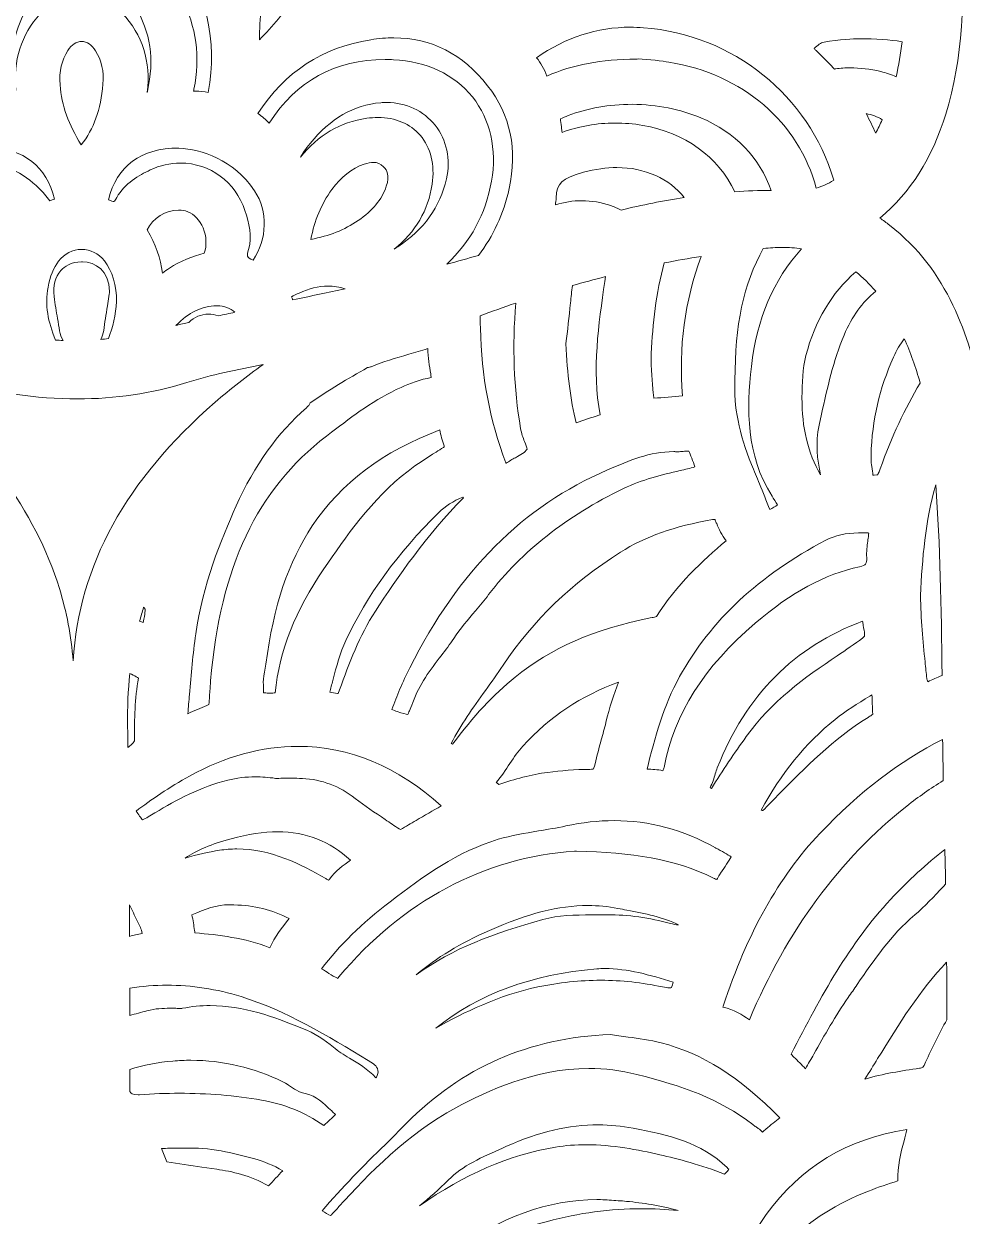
# Model space of a CAD drawing. Extents: x 55 to 1945, y -803 to -197.
# Drawn here: x 750.3 to 893.4, y -578.7 to -396.8 of the extents above; entities that cross this region are included whole.
import ezdxf

# ---------------------------------------------------------------- set-up
doc = ezdxf.new("R2010")
doc.units = 0
doc.header["$MEASUREMENT"] = 0
doc.layers.add('Layer 1', color=7, linetype='Continuous')

# ---------------------------------------------------------------- blocks, each defined once
blk = doc.blocks.new('block 2')
at = {"layer": 'Layer 1', "lineweight": 0}
for points, knots in [([(980.2, -612.68), (978.01, -609.98), (975.82, -607.29), (973.62, -604.6), (968.72, -598.59), (963.66, -592.38), (958.81, -586.19), (951.38, -576.7), (942.23, -563.82), (937.35, -548.26), (936.88, -546.77), (937, -546.29), (938.11, -545.24), (945.05, -538.69), (950.03, -531.23), (952.92, -523.05), (954.92, -517.36), (954.23, -515.91), (948.58, -513.87), (928.52, -506.64), (912.42, -493.97), (900.72, -476.21), (899.19, -473.89), (898.47, -471.72), (898.4, -469.18), (898.25, -464.07), (897.58, -458.73), (896.4, -453.32), (894.46, -444.44), (891.27, -434.42), (882.3, -427.47), (881.82, -427.09), (881.34, -426.74), (880.84, -426.4), (885.52, -422.49), (888.82, -417.27), (890.88, -410.54), (893.45, -402.18), (894.08, -392.92), (892.88, -381.39), (892.88, -381.39), (892.79, -380.54), (892.79, -380.54), (891.75, -370.64), (891.75, -370.64), (898.02, -362.41), (912.49, -343.4), (928.05, -332.67), (947, -328.65), (949, -328.22), (950.32, -327.37), (951.03, -326.06), (952.01, -324.26), (951.42, -322.25), (950.89, -320.89), (946.39, -309.26), (938.54, -301.57), (927.54, -298.03), (926.54, -297.71), (926.54, -297.65), (926.53, -296.78), (926.51, -292.92), (926.78, -289.16), (927.33, -285.61), (929.56, -271.21), (935.07, -257.96), (941.5, -243.37), (941.6, -243.13), (941.79, -242.81), (941.98, -242.48), (942.74, -241.18), (944.76, -237.73), (941.36, -235.19), (940.46, -234.51), (939.51, -234.17), (938.54, -234.17), (936.38, -234.17), (935.04, -235.8), (934.16, -236.89), (933.92, -237.18), (933.7, -237.45), (933.53, -237.61), (911.04, -259.03), (894.13, -285.43), (881.81, -318.32), (880.74, -321.18), (879.69, -324.04), (878.61, -327.02), (873.63, -315.34), (866.33, -304.93), (856.88, -296.02), (855.65, -294.86), (855.39, -294.08), (855.68, -292.39), (858.16, -277.79), (856.25, -264.3), (850, -252.3), (849.56, -251.44), (849.45, -250.71), (849.62, -249.67), (852.55, -231.6), (844.41, -214.21), (828.89, -205.34), (822.41, -201.64), (815.12, -199.69), (807.81, -199.69), (797.77, -199.69), (788.2, -203.19), (780.13, -209.83), (779.41, -210.42), (779.06, -210.53), (778.62, -210.53), (778.48, -210.53), (778.32, -210.51), (778.15, -210.49), (771.35, -209.5), (764.48, -209), (757.73, -209), (751.12, -209), (744.44, -209.48), (737.88, -210.43), (737.6, -210.47), (737.35, -210.49), (737.13, -210.49), (736.54, -210.49), (736.05, -210.36), (735.27, -209.72), (727.41, -203.26), (717.65, -199.71), (707.77, -199.71), (700.37, -199.71), (693.01, -201.69), (686.48, -205.44), (670.95, -214.36), (662.86, -231.82), (665.87, -249.91), (666.02, -250.8), (665.92, -251.42), (665.51, -252.2), (659.13, -264.39), (657.26, -277.72), (659.82, -292.95), (660.04, -294.26), (659.87, -294.75), (658.87, -295.69), (649.22, -304.74), (641.81, -315.28), (636.8, -327.05), (633.94, -319.07), (631.27, -312.04), (628.24, -305.09), (616.62, -278.45), (600.8, -255.52), (581.25, -236.94), (581.09, -236.79), (580.93, -236.62), (580.77, -236.44), (579.95, -235.53), (578.71, -234.17), (576.73, -234.17), (575.84, -234.17), (574.97, -234.46), (574.13, -235.03), (570.78, -237.34), (572.55, -240.68), (573.13, -241.78), (573.24, -241.99), (573.34, -242.19), (573.43, -242.38), (576.28, -248.67), (579.56, -256.14), (582.31, -263.9), (585.68, -273.41), (589.09, -284.74), (588.81, -296.61), (588.79, -297.46), (588.69, -297.65), (588.68, -297.67), (588.68, -297.67), (588.54, -297.81), (588, -297.98), (577.24, -301.41), (569.49, -308.75), (564.95, -319.8), (563.93, -322.29), (563.28, -324.19), (564.19, -325.96), (565.1, -327.71), (567.06, -328.29), (569.53, -328.86), (575.92, -330.33), (582.04, -332.65), (587.72, -335.77), (601.19, -343.16), (612.55, -354.39), (623.49, -371.1), (623.85, -371.66), (623.8, -372.22), (623.58, -373.56), (623.58, -373.56), (623.52, -373.89), (623.52, -373.89), (622.22, -381.95), (621.82, -389.79), (622.33, -397.19), (622.96, -406.5), (625, -417.98), (634.73, -426.42), (628.9, -430.37), (624.67, -436), (621.85, -443.54), (619.02, -451.1), (617.47, -459.67), (616.95, -470.52), (616.86, -472.32), (616.41, -473.77), (615.48, -475.22), (603.68, -493.54), (587.21, -506.58), (566.51, -513.98), (562.16, -515.53), (560.85, -518.28), (562.39, -522.64), (565.45, -531.28), (570.63, -539.02), (577.79, -545.62), (578.63, -546.39), (578.7, -546.68), (578.35, -547.79), (575.44, -557.15), (570.75, -566.38), (563.59, -576.83), (557.77, -585.33), (551.09, -593.44), (544.63, -601.29), (541.67, -604.88), (538.61, -608.6), (535.66, -612.32), (535.54, -612.47), (535.41, -612.62), (535.28, -612.76), (534.49, -613.67), (532.08, -616.41), (534.83, -619.38), (535.99, -620.63), (537.21, -620.89), (538.03, -620.89), (539.54, -620.89), (540.66, -620.06), (541.49, -619.45), (541.64, -619.33), (541.8, -619.22), (541.95, -619.12), (543.82, -617.88), (545.69, -616.65), (547.56, -615.42), (553.71, -611.38), (560.08, -607.2), (566.2, -602.87), (582.76, -591.14), (601.36, -576.52), (615.64, -556.17), (615.74, -576.94), (616.67, -595.29), (618.46, -612.13), (618.77, -614.99), (618.25, -617.27), (616.67, -620.01), (610.06, -631.48), (604.76, -642.12), (600.47, -652.54), (593.95, -668.39), (590.23, -683.37), (589.12, -698.34), (588.81, -702.55), (590.57, -705.07), (594.5, -706.04), (595.16, -706.2), (595.81, -706.39), (596.46, -706.57), (598.33, -707.1), (600.26, -707.65), (602.39, -707.73), (602.56, -707.74), (602.7, -707.75), (602.81, -707.76), (602.81, -707.88), (602.79, -708.04), (602.77, -708.24), (602.01, -714.13), (601.78, -720.27), (602.07, -726.49), (602.98, -745.23), (607.98, -762.81), (613.46, -780.66), (614, -782.4), (614.53, -784.13), (615.07, -785.87), (616.16, -789.4), (617.25, -792.92), (618.32, -796.46), (619.08, -799.02), (620.54, -800.31), (622.65, -800.31), (622.89, -800.31), (623.15, -800.29), (623.4, -800.25), (624.33, -800.11), (627.35, -799.3), (627.08, -794.98), (627.07, -794.76), (627.07, -794.54), (627.07, -794.32), (627.06, -794.11), (627.06, -793.91), (627.05, -793.7), (625.82, -761.99), (626.93, -729.41), (630.36, -696.86), (630.98, -691), (631.71, -685.05), (632.42, -679.28), (632.69, -679.96), (632.96, -680.63), (633.22, -681.3), (634.46, -684.4), (635.73, -687.6), (637.11, -690.71), (649.92, -719.72), (668.32, -739.95), (693.35, -752.56), (709.85, -760.88), (728.61, -765.58), (750.68, -766.94), (751.51, -766.99), (752.19, -767.02), (752.79, -767.02), (756.35, -767.02), (757.46, -765.31), (757.8, -763.21), (758, -764.02), (758.36, -764.85), (759.01, -765.54), (760.45, -767.08), (762.53, -767.08), (763.21, -767.08), (763.57, -767.08), (763.94, -767.06), (764.34, -767.03), (771.51, -766.46), (780, -765.65), (788.57, -763.93), (814.74, -758.68), (835.61, -747.7), (852.36, -730.37), (865.29, -717), (875.34, -700.19), (882.99, -679.08), (884.8, -693.05), (886.21, -707.24), (887.26, -722.18), (888.8, -744.02), (889.17, -767.54), (888.39, -794.08), (888.39, -794.25), (888.38, -794.44), (888.36, -794.62), (888.28, -795.87), (888.02, -799.66), (892.08, -800.24), (892.34, -800.27), (892.59, -800.29), (892.82, -800.29), (896.11, -800.29), (896.91, -797.31), (897.25, -796.03), (897.3, -795.85), (897.35, -795.67), (897.4, -795.49), (899.41, -788.96), (901.41, -782.42), (903.41, -775.88), (909.48, -755.92), (915.7, -732.57), (912.59, -707.84), (915.13, -707.63), (917.54, -706.99), (919.86, -706.37), (919.86, -706.37), (921.02, -706.06), (921.02, -706.06), (925.04, -705.01), (926.82, -702.51), (926.46, -698.41), (925.72, -690.03), (924.43, -682.34), (922.53, -674.89), (917.08, -653.5), (906.86, -634.03), (897.58, -617.8), (896.89, -616.6), (896.59, -615.87), (896.69, -614.91), (898.6, -597.76), (899.6, -578.96), (899.83, -556.08), (904.49, -562.78), (909.84, -569.14), (916.05, -575.39), (933.48, -592.92), (953.58, -606.31), (974.35, -619.6), (975.12, -620.09), (976.28, -620.83), (977.69, -620.83), (977.69, -620.83), (977.69, -620.83), (977.69, -620.83), (978.58, -620.83), (979.88, -620.54), (981, -619.13), (983.22, -616.33), (981.17, -613.85), (980.4, -612.92), (980.4, -612.92), (980.2, -612.68), (980.2, -612.68)], [0, 0, 0, 0, 1, 1, 1, 2, 2, 2, 3, 3, 3, 4, 4, 4, 5, 5, 5, 6, 6, 6, 7, 7, 7, 8, 8, 8, 9, 9, 9, 10, 10, 10, 11, 11, 11, 12, 12, 12, 13, 13, 13, 14, 14, 14, 15, 15, 15, 16, 16, 16, 17, 17, 17, 18, 18, 18, 19, 19, 19, 20, 20, 20, 21, 21, 21, 22, 22, 22, 23, 23, 23, 24, 24, 24, 25, 25, 25, 26, 26, 26, 27, 27, 27, 28, 28, 28, 29, 29, 29, 30, 30, 30, 31, 31, 31, 32, 32, 32, 33, 33, 33, 34, 34, 34, 35, 35, 35, 36, 36, 36, 37, 37, 37, 38, 38, 38, 39, 39, 39, 40, 40, 40, 41, 41, 41, 42, 42, 42, 43, 43, 43, 44, 44, 44, 45, 45, 45, 46, 46, 46, 47, 47, 47, 48, 48, 48, 49, 49, 49, 50, 50, 50, 51, 51, 51, 52, 52, 52, 53, 53, 53, 54, 54, 54, 55, 55, 55, 56, 56, 56, 57, 57, 57, 58, 58, 58, 59, 59, 59, 60, 60, 60, 61, 61, 61, 62, 62, 62, 63, 63, 63, 64, 64, 64, 65, 65, 65, 66, 66, 66, 67, 67, 67, 68, 68, 68, 69, 69, 69, 70, 70, 70, 71, 71, 71, 72, 72, 72, 73, 73, 73, 74, 74, 74, 75, 75, 75, 76, 76, 76, 77, 77, 77, 78, 78, 78, 79, 79, 79, 80, 80, 80, 81, 81, 81, 82, 82, 82, 83, 83, 83, 84, 84, 84, 85, 85, 85, 86, 86, 86, 87, 87, 87, 88, 88, 88, 89, 89, 89, 90, 90, 90, 91, 91, 91, 92, 92, 92, 93, 93, 93, 94, 94, 94, 95, 95, 95, 96, 96, 96, 97, 97, 97, 98, 98, 98, 99, 99, 99, 100, 100, 100, 101, 101, 101, 102, 102, 102, 103, 103, 103, 104, 104, 104, 105, 105, 105, 106, 106, 106, 107, 107, 107, 108, 108, 108, 109, 109, 109, 110, 110, 110, 111, 111, 111, 112, 112, 112, 113, 113, 113, 114, 114, 114, 115, 115, 115, 116, 116, 116, 117, 117, 117, 118, 118, 118, 119, 119, 119, 120, 120, 120, 121, 121, 121, 122, 122, 122, 123, 123, 123, 124, 124, 124, 125, 125, 125, 126, 126, 126, 127, 127, 127, 128, 128, 128, 129, 129, 129, 130, 130, 130, 131, 131, 131, 132, 132, 132, 133, 133, 133, 134, 134, 134, 135, 135, 135, 136, 136, 136, 137, 137, 137, 138, 138, 138, 139, 139, 139, 140, 140, 140, 141, 141, 141, 142, 142, 142, 142]), ([(764.25, -383.45), (762.53, -382.69), (760.78, -382.31), (759.05, -382.31), (757.2, -382.31), (755.35, -382.74), (753.54, -383.59), (744.43, -387.9), (739.87, -397.19), (741.97, -406.93), (741.94, -406.93), (741.9, -406.93), (741.87, -406.93), (741.09, -406.93), (740.37, -407.04), (739.74, -407.26), (739.73, -407.26), (739.71, -407.27), (739.7, -407.27), (739.69, -407.2), (739.68, -407.12), (739.67, -407.02), (739.61, -406.45), (739.54, -405.87), (739.46, -405.29), (739.32, -404.18), (739.18, -403.13), (739.17, -402.1), (739.44, -394.82), (741.65, -389.14), (745.94, -384.73), (749.5, -381.08), (754.19, -379.06), (759.13, -379.06), (764.65, -379.06), (769.83, -381.6), (773.36, -386.03), (778.15, -392.05), (779.85, -399.17), (778.39, -407.22), (777.73, -407.07), (777.09, -407.05), (776.55, -407.03), (776.55, -407.03), (776.2, -407.02), (776.15, -407.01), (776.17, -406.92), (776.19, -406.83), (776.21, -406.74), (778.24, -397.03), (773.32, -387.45), (764.25, -383.45)], [0, 0, 0, 0, 1, 1, 1, 2, 2, 2, 3, 3, 3, 4, 4, 4, 5, 5, 5, 6, 6, 6, 7, 7, 7, 8, 8, 8, 9, 9, 9, 10, 10, 10, 11, 11, 11, 12, 12, 12, 13, 13, 13, 14, 14, 14, 15, 15, 15, 16, 16, 16, 17, 17, 17, 17]), ([(793.16, -387.97), (792.95, -389.63), (792.17, -391.23), (791.44, -392.57), (790.12, -395), (788.23, -397.07), (786.18, -399.21), (786.28, -395.88), (786.45, -392.72), (787.25, -389.71), (787.64, -388.25), (788.12, -387.17), (788.75, -386.32), (789.36, -385.48), (790.06, -385.08), (790.87, -385.08), (791.27, -385.08), (791.7, -385.17), (792.15, -385.36), (792.83, -385.64), (793.43, -385.88), (793.16, -387.97)], [0, 0, 0, 0, 1, 1, 1, 2, 2, 2, 3, 3, 3, 4, 4, 4, 5, 5, 5, 6, 6, 6, 7, 7, 7, 7]), ([(765.27, -395.13), (762.93, -392.61), (760.59, -392.08), (759.05, -392.08), (757.48, -392.08), (755.11, -392.63), (752.76, -395.23), (749.83, -398.46), (748.6, -402.31), (749.02, -406.94), (747.9, -402.42), (748.5, -398.16), (750.81, -394.28), (752.71, -391.1), (755.71, -389.27), (759.05, -389.27), (762.32, -389.27), (765.31, -391.05), (767.23, -394.15), (769.59, -397.96), (770.21, -402.19), (769.1, -407.08), (769.09, -407.13), (769.08, -407.18), (769.07, -407.23), (769.64, -402.52), (768.36, -398.45), (765.27, -395.13)], [0, 0, 0, 0, 1, 1, 1, 2, 2, 2, 3, 3, 3, 4, 4, 4, 5, 5, 5, 6, 6, 6, 7, 7, 7, 8, 8, 8, 9, 9, 9, 9]), ([(871.13, -421.82), (868.5, -411.83), (859.92, -404.4), (848.66, -402.6), (847.76, -402.46), (845.51, -402.12), (843.99, -402.12), (843.87, -402.12), (843.75, -402.13), (843.72, -402.13), (838.29, -402.17), (834.04, -402.97), (830.06, -404.73), (829.61, -403.65), (829.08, -402.71), (828.48, -401.92), (832.89, -398.83), (837.71, -397.27), (842.79, -397.27), (843.44, -397.27), (844.12, -397.3), (844.78, -397.35), (858.5, -398.4), (869.97, -407.68), (873.81, -420.62), (872.94, -421.17), (872.06, -421.57), (871.13, -421.82)], [0, 0, 0, 0, 1, 1, 1, 2, 2, 2, 3, 3, 3, 4, 4, 4, 5, 5, 5, 6, 6, 6, 7, 7, 7, 8, 8, 8, 9, 9, 9, 9]), ([(762.32, -405.94), (761.98, -409.88), (760.93, -412.82), (759.02, -415.21), (757.06, -412.19), (756.02, -409.24), (755.78, -406.08), (755.63, -404.02), (756.02, -402.3), (756.97, -400.82), (757.54, -399.94), (758.28, -399.45), (759.07, -399.45), (759.86, -399.45), (760.63, -399.97), (761.19, -400.87), (762.11, -402.34), (762.49, -404.05), (762.32, -405.94)], [0, 0, 0, 0, 1, 1, 1, 2, 2, 2, 3, 3, 3, 4, 4, 4, 5, 5, 5, 6, 6, 6, 6]), ([(803.18, -399.18), (804.38, -398.99), (805.57, -398.9), (806.7, -398.9), (812.41, -398.9), (817.22, -401.35), (821, -406.2), (824.49, -410.66), (825.6, -415.95), (824.29, -421.91), (823.45, -425.76), (821.87, -429.18), (819.59, -432.09), (818.03, -432.55), (816.43, -433), (814.76, -433.44), (818.42, -430.01), (820.71, -425.77), (821.59, -420.78), (822.45, -415.9), (821.42, -411.34), (818.69, -407.92), (815.94, -404.49), (811.66, -402.47), (806.65, -402.23), (806.22, -402.21), (805.8, -402.2), (805.38, -402.2), (797.75, -402.2), (791.81, -405.46), (787.7, -411.9), (787.15, -411.38), (786.58, -410.88), (785.97, -410.43), (790.04, -404.13), (795.82, -400.35), (803.18, -399.18)], [0, 0, 0, 0, 1, 1, 1, 2, 2, 2, 3, 3, 3, 4, 4, 4, 5, 5, 5, 6, 6, 6, 7, 7, 7, 8, 8, 8, 9, 9, 9, 10, 10, 10, 11, 11, 11, 12, 12, 12, 12]), ([(884.22, -399.48), (884.01, -401.33), (883.71, -403.1), (883.31, -404.82), (882.57, -404.49), (881.79, -404.23), (880.97, -404.04), (879.32, -403.65), (877.81, -403.47), (876.34, -403.47), (875.58, -403.47), (874.83, -403.52), (874.11, -403.62), (874.04, -403.63), (873.98, -403.64), (873.92, -403.65), (873.92, -403.65), (873.86, -403.61), (873.74, -403.49), (872.89, -402.54), (871.99, -401.68), (871.12, -400.84), (871.01, -400.74), (870.9, -400.64), (870.8, -400.54), (871.39, -399.98), (871.83, -399.64), (872.32, -399.55), (874.63, -399.13), (876.89, -399.04), (877.69, -399.02), (880.21, -399.02), (882.34, -399.17), (884.22, -399.48)], [0, 0, 0, 0, 1, 1, 1, 2, 2, 2, 3, 3, 3, 4, 4, 4, 5, 5, 5, 6, 6, 6, 7, 7, 7, 8, 8, 8, 9, 9, 9, 10, 10, 10, 11, 11, 11, 11]), ([(810.72, -413.77), (809.21, -412.01), (806.92, -411.05), (804.29, -411.05), (803.73, -411.05), (803.15, -411.09), (802.57, -411.17), (798.51, -411.76), (795.11, -413.75), (792.45, -417.12), (792.71, -416.56), (793.21, -415.93), (793.95, -415.01), (797.03, -411.2), (800.54, -409.17), (804.69, -408.8), (805.01, -408.77), (805.33, -408.76), (805.64, -408.76), (808.56, -408.76), (811.23, -410.02), (812.98, -412.22), (814.77, -414.46), (815.4, -417.45), (814.72, -420.42), (813.73, -424.73), (811.31, -428.11), (807.3, -430.78), (807.14, -430.89), (806.95, -431.01), (806.75, -431.13), (810.01, -428.54), (811.95, -425.21), (812.54, -421.23), (812.98, -418.28), (812.33, -415.63), (810.72, -413.77)], [0, 0, 0, 0, 1, 1, 1, 2, 2, 2, 3, 3, 3, 4, 4, 4, 5, 5, 5, 6, 6, 6, 7, 7, 7, 8, 8, 8, 9, 9, 9, 10, 10, 10, 11, 11, 11, 12, 12, 12, 12]), ([(858.7, -422.39), (856.17, -417.04), (851.05, -413.3), (844.66, -412.25), (843.25, -412.01), (841.83, -411.9), (840.45, -411.9), (837.66, -411.9), (834.95, -412.38), (832.36, -413.33), (832.33, -413.08), (832.3, -412.83), (832.27, -412.6), (832.27, -412.6), (832.25, -412.46), (832.25, -412.46), (832.19, -412.04), (832.13, -411.58), (832.1, -411.24), (832.43, -411.1), (832.89, -410.93), (833.31, -410.76), (836.27, -409.63), (839.47, -409.06), (843.04, -409.03), (846.92, -409.1), (850.35, -409.78), (853.52, -411.1), (858.77, -413.31), (862.56, -417.26), (864.25, -422.17), (862.42, -422.19), (860.56, -422.26), (858.7, -422.39)], [0, 0, 0, 0, 1, 1, 1, 2, 2, 2, 3, 3, 3, 4, 4, 4, 5, 5, 5, 6, 6, 6, 7, 7, 7, 8, 8, 8, 9, 9, 9, 10, 10, 10, 11, 11, 11, 11]), ([(880.21, -413.44), (879.76, -412.44), (879.27, -411.44), (878.73, -410.45), (879.63, -410.61), (880.49, -410.94), (881.19, -411.39), (880.89, -412.1), (880.56, -412.79), (880.21, -413.44)], [0, 0, 0, 0, 1, 1, 1, 2, 2, 2, 3, 3, 3, 3]), ([(744.02, -418.02), (742.62, -418.02), (741.25, -418.29), (739.94, -418.85), (735.81, -420.59), (733.23, -425.03), (733.39, -430.15), (733.4, -430.41), (733.42, -430.66), (733.45, -430.92), (733.45, -430.92), (733.47, -431.11), (733.47, -431.11), (733.52, -431.62), (733.57, -432.19), (733.58, -432.57), (733.41, -432.65), (733.18, -432.74), (732.93, -432.83), (730.36, -429.14), (730.59, -424.45), (733.57, -420.97), (736.3, -417.78), (740.81, -415.72), (745.05, -415.72), (750.18, -415.72), (753.76, -418.55), (754.94, -423.49), (754.69, -423.57), (754.44, -423.67), (754.2, -423.79), (753.68, -423.04), (753.08, -422.4), (752.59, -421.9), (750.14, -419.39), (747.1, -418.02), (744.02, -418.02)], [0, 0, 0, 0, 1, 1, 1, 2, 2, 2, 3, 3, 3, 4, 4, 4, 5, 5, 5, 6, 6, 6, 7, 7, 7, 8, 8, 8, 9, 9, 9, 10, 10, 10, 11, 11, 11, 12, 12, 12, 12]), ([(783.99, -425.27), (782.52, -420.86), (778.66, -418.01), (774.15, -418.01), (772.58, -418.01), (771.02, -418.36), (769.54, -419.06), (767.8, -419.87), (765.64, -421.08), (764.43, -423.25), (764.22, -423.62), (764.07, -423.81), (763.99, -423.89), (763.87, -423.87), (763.61, -423.8), (763.16, -423.6), (764.42, -418.44), (768.12, -415.72), (773.89, -415.72), (773.89, -415.72), (773.9, -415.72), (773.9, -415.72), (777.38, -415.99), (782.18, -417.34), (785.46, -422.26), (787.52, -425.34), (787.4, -429.65), (785.22, -432.8), (784.19, -432.43), (784.26, -432.18), (784.54, -431.21), (785.12, -429.16), (784.62, -427.14), (783.99, -425.27)], [0, 0, 0, 0, 1, 1, 1, 2, 2, 2, 3, 3, 3, 4, 4, 4, 5, 5, 5, 6, 6, 6, 7, 7, 7, 8, 8, 8, 9, 9, 9, 10, 10, 10, 11, 11, 11, 11]), ([(794.05, -429.65), (794.58, -426.77), (795.63, -424.26), (797.24, -422.04), (798.64, -420.11), (800.26, -418.84), (802.19, -418.17), (802.71, -417.99), (803.19, -417.9), (803.59, -417.9), (804.2, -417.9), (804.67, -418.1), (805.14, -418.57), (805.66, -419.1), (806.12, -419.86), (805.54, -421.55), (804.85, -423.6), (803.48, -425.26), (801.24, -426.79), (799.18, -428.2), (796.81, -429.14), (794.05, -429.65)], [0, 0, 0, 0, 1, 1, 1, 2, 2, 2, 3, 3, 3, 4, 4, 4, 5, 5, 5, 6, 6, 6, 7, 7, 7, 7]), ([(835.39, -423.75), (834.04, -423.75), (832.68, -423.97), (831.34, -424.39), (831.4, -424.03), (831.44, -423.67), (831.45, -423.29), (831.52, -421.09), (832.38, -420.3), (835.64, -419.41), (837.43, -418.93), (839.14, -418.69), (840.74, -418.69), (842.83, -418.69), (844.77, -419.09), (846.65, -419.92), (848.38, -420.68), (849.87, -421.83), (851, -423.25), (847.8, -423.74), (844.57, -424.39), (841.36, -425.2), (840.86, -424.92), (840.34, -424.69), (839.78, -424.5), (838.33, -424), (836.86, -423.75), (835.39, -423.75)], [0, 0, 0, 0, 1, 1, 1, 2, 2, 2, 3, 3, 3, 4, 4, 4, 5, 5, 5, 6, 6, 6, 7, 7, 7, 8, 8, 8, 9, 9, 9, 9]), ([(772.46, -434.05), (772.09, -434.28), (771.74, -434.53), (771.41, -434.79), (771.08, -432.61), (770.41, -430.33), (769.06, -428.19), (769.89, -426.45), (771.9, -425.18), (773.87, -425.18), (774.37, -425.18), (774.83, -425.26), (775.25, -425.43), (776.25, -425.82), (777.11, -426.72), (777.6, -427.9), (778.13, -429.15), (778.18, -430.57), (777.78, -431.78), (775.95, -432.22), (774.16, -432.98), (772.46, -434.05)], [0, 0, 0, 0, 1, 1, 1, 2, 2, 2, 3, 3, 3, 4, 4, 4, 5, 5, 5, 6, 6, 6, 7, 7, 7, 7]), ([(759.18, -433.08), (759.17, -433.08), (759.09, -433.08), (759.07, -433.08), (757.43, -433.08), (756.44, -433.8), (755.91, -434.4), (755.04, -435.38), (754.69, -436.72), (754.88, -438.39), (755.01, -439.53), (755.21, -440.65), (755.39, -441.74), (755.5, -442.36), (755.61, -442.99), (755.7, -443.62), (755.79, -444.17), (755.97, -444.65), (756.23, -445.07), (755.84, -445.06), (755.45, -445.05), (755.06, -445.03), (753.97, -442.22), (753.42, -439.69), (753.94, -436.94), (754.25, -435.28), (754.76, -434.03), (755.56, -433), (756.46, -431.82), (757.7, -431.18), (759.07, -431.18), (760.4, -431.18), (761.64, -431.8), (762.55, -432.93), (763.72, -434.39), (764.46, -436.86), (764.38, -439.11), (764.34, -441.16), (763.79, -443.09), (763.15, -444.8), (762.76, -444.85), (762.37, -444.88), (761.98, -444.91), (762.2, -444.51), (762.36, -444.05), (762.44, -443.54), (762.6, -442.34), (762.79, -441.15), (763, -439.81), (763, -439.81), (763.29, -438.02), (763.29, -438.02), (763.31, -437.89), (763.31, -437.76), (763.31, -437.63), (763.28, -434.34), (761.16, -433.12), (759.18, -433.08)], [0, 0, 0, 0, 1, 1, 1, 2, 2, 2, 3, 3, 3, 4, 4, 4, 5, 5, 5, 6, 6, 6, 7, 7, 7, 8, 8, 8, 9, 9, 9, 10, 10, 10, 11, 11, 11, 12, 12, 12, 13, 13, 13, 14, 14, 14, 15, 15, 15, 16, 16, 16, 17, 17, 17, 18, 18, 18, 19, 19, 19, 19]), ([(864.39, -468.84), (864.63, -469.22), (864.98, -469.76), (865.22, -470.19), (864.9, -470.4), (864.48, -470.66), (864.08, -470.9), (863.53, -469.59), (863, -468.28), (862.47, -466.96), (862.07, -465.97), (861.67, -464.98), (861.26, -464), (859.37, -459.4), (858.5, -455.01), (858.74, -451.29), (858.74, -451.24), (858.74, -451.18), (858.74, -451.13), (858.71, -442.73), (860.04, -436.48), (863.06, -431.05), (864.04, -430.94), (865, -430.89), (865.93, -430.89), (866.94, -430.89), (867.93, -430.95), (868.88, -431.09), (864.61, -435.83), (862.05, -441.85), (861.25, -449.03), (860.52, -455.58), (860.39, -462.52), (864.39, -468.84)], [0, 0, 0, 0, 1, 1, 1, 2, 2, 2, 3, 3, 3, 4, 4, 4, 5, 5, 5, 6, 6, 6, 7, 7, 7, 8, 8, 8, 9, 9, 9, 10, 10, 10, 11, 11, 11, 11]), ([(850.75, -453.52), (849.27, -453.64), (847.8, -453.78), (846.36, -453.91), (846.33, -453.66), (846.31, -453.4), (846.28, -453.14), (846.1, -451.38), (845.92, -449.55), (845.93, -447.05), (846.23, -442.57), (846.65, -437.84), (847.96, -433.25), (849.81, -432.87), (851.7, -432.55), (853.57, -432.27), (851.06, -439.04), (850.11, -446.19), (850.75, -453.52)], [0, 0, 0, 0, 1, 1, 1, 2, 2, 2, 3, 3, 3, 4, 4, 4, 5, 5, 5, 6, 6, 6, 6]), ([(875.39, -444.25), (873.73, -448.19), (872.82, -452.33), (871.95, -456.33), (871.95, -456.33), (871.59, -457.99), (871.59, -457.99), (870.97, -460.77), (871.3, -463.32), (871.8, -465.57), (869.86, -462.25), (868.93, -458.4), (868.96, -453.8), (868.97, -451.57), (869.03, -449.4), (869.56, -447.38), (870.93, -442.12), (873.49, -437.83), (877.16, -434.6), (878.24, -435.45), (879.25, -436.45), (880.2, -437.58), (878.16, -439.23), (876.58, -441.42), (875.39, -444.25)], [0, 0, 0, 0, 1, 1, 1, 2, 2, 2, 3, 3, 3, 4, 4, 4, 5, 5, 5, 6, 6, 6, 7, 7, 7, 8, 8, 8, 8]), ([(838.15, -456.45), (838.15, -456.45), (837.99, -456.5), (837.99, -456.5), (836.85, -456.85), (835.68, -457.21), (834.52, -457.67), (833.59, -454.06), (833.2, -450.29), (832.92, -445.56), (833.22, -443.55), (833.43, -441.51), (833.65, -439.36), (833.74, -438.48), (833.83, -437.59), (833.93, -436.7), (835.58, -436.23), (837.27, -435.78), (838.99, -435.34), (838.99, -435.34), (838.88, -436.06), (838.88, -436.06), (837.92, -442.65), (836.92, -449.47), (838.15, -456.45)], [0, 0, 0, 0, 1, 1, 1, 2, 2, 2, 3, 3, 3, 4, 4, 4, 5, 5, 5, 6, 6, 6, 7, 7, 7, 8, 8, 8, 8]), ([(792.26, -437.84), (793.72, -437.14), (795.2, -436.79), (796.65, -436.79), (797.53, -436.79), (798.41, -436.92), (799.25, -437.18), (796.71, -437.74), (794.09, -438.3), (791.26, -438.9), (791.2, -438.73), (791.15, -438.56), (791.1, -438.41), (791.43, -438.24), (791.86, -438.03), (792.26, -437.84)], [0, 0, 0, 0, 1, 1, 1, 2, 2, 2, 3, 3, 3, 4, 4, 4, 5, 5, 5, 5]), ([(779.64, -439.79), (779.64, -439.79), (779.75, -439.79), (779.75, -439.79), (780.82, -439.79), (781.75, -440.14), (782.46, -440.77), (781.61, -440.96), (780.76, -441.14), (779.9, -441.33), (779.42, -441.15), (778.92, -441.07), (778.41, -441.07), (777.29, -441.07), (776.22, -441.52), (775.44, -442.32), (774.78, -442.47), (774.12, -442.62), (773.46, -442.78), (775.41, -440.79), (777.39, -439.84), (779.64, -439.79)], [0, 0, 0, 0, 1, 1, 1, 2, 2, 2, 3, 3, 3, 4, 4, 4, 5, 5, 5, 6, 6, 6, 7, 7, 7, 7]), ([(825.25, -462.97), (824.78, -463.23), (824.3, -463.5), (823.82, -463.83), (823.81, -463.81), (823.8, -463.79), (823.79, -463.77), (821.3, -457.11), (820.06, -450.57), (819.91, -443.19), (819.91, -443.14), (819.9, -443.09), (819.9, -443.04), (819.86, -442.56), (819.85, -441.99), (819.88, -441.32), (821.64, -440.65), (823.45, -440), (825.3, -439.37), (824.75, -445.96), (824.99, -452.38), (826.03, -458.51), (826.16, -459.25), (826.41, -459.92), (826.64, -460.51), (826.79, -460.91), (827.03, -461.52), (827.02, -461.67), (826.77, -462.12), (826.03, -462.54), (825.25, -462.97)], [0, 0, 0, 0, 1, 1, 1, 2, 2, 2, 3, 3, 3, 4, 4, 4, 5, 5, 5, 6, 6, 6, 7, 7, 7, 8, 8, 8, 9, 9, 9, 10, 10, 10, 10]), ([(882.92, -447.64), (883.41, -446.56), (883.95, -445.62), (884.57, -444.81), (885.53, -446.92), (886.32, -449.17), (886.99, -451.6), (884.65, -455.46), (882.66, -459.75), (880.9, -464.67), (880.65, -465.39), (880.48, -465.57), (880.49, -465.57), (880.47, -465.58), (880.34, -465.62), (879.98, -465.62), (879.92, -465.62), (879.86, -465.62), (879.79, -465.62), (879.76, -465.24), (879.72, -464.79), (879.59, -464.33), (879.51, -464.02), (879.5, -463.55), (879.5, -463.14), (879.5, -462.93), (879.49, -462.74), (879.49, -462.56), (879.67, -457.23), (880.79, -452.34), (882.92, -447.64)], [0, 0, 0, 0, 1, 1, 1, 2, 2, 2, 3, 3, 3, 4, 4, 4, 5, 5, 5, 6, 6, 6, 7, 7, 7, 8, 8, 8, 9, 9, 9, 10, 10, 10, 10]), ([(793.37, -455.34), (793.62, -455.12), (793.82, -454.86), (793.95, -454.58), (796.75, -452.68), (799.66, -450.91), (802.68, -449.23), (802.87, -449.21), (803.07, -449.15), (803.25, -449.08), (805.08, -448.32), (806.97, -447.77), (808.98, -447.19), (809.92, -446.92), (810.89, -446.64), (811.86, -446.33), (811.92, -447.68), (812.13, -448.95), (812.32, -450.18), (812.35, -450.37), (812.38, -450.56), (812.41, -450.75), (810.69, -451.01), (809.14, -451.65), (807.79, -452.25), (803.83, -454.01), (800.46, -456.59), (797.2, -459.09), (797.2, -459.09), (796.41, -459.7), (796.41, -459.7), (785.82, -467.8), (780.21, -479.64), (778.75, -497.01), (778.75, -497.01), (778.66, -498.23), (778.66, -498.23), (778.6, -499.03), (778.55, -499.83), (778.5, -500.64), (778.5, -500.64), (778.16, -500.79), (778.16, -500.79), (777.21, -501.21), (776.24, -501.63), (775.27, -502.04), (775.35, -501.07), (775.44, -500.09), (775.52, -499.11), (775.78, -496.07), (776.05, -492.92), (776.47, -489.88), (777.52, -482.41), (780.32, -475.51), (782.65, -470.33), (785.42, -464.15), (788.93, -459.24), (793.37, -455.34)], [0, 0, 0, 0, 1, 1, 1, 2, 2, 2, 3, 3, 3, 4, 4, 4, 5, 5, 5, 6, 6, 6, 7, 7, 7, 8, 8, 8, 9, 9, 9, 10, 10, 10, 11, 11, 11, 12, 12, 12, 13, 13, 13, 14, 14, 14, 15, 15, 15, 16, 16, 16, 17, 17, 17, 18, 18, 18, 19, 19, 19, 19]), ([(757.78, -493.97), (757.48, -490.17), (756.77, -486.48), (755.68, -482.95), (751.93, -470.89), (744.11, -460.46), (731.78, -451.07), (730.81, -450.33), (729.83, -449.61), (728.83, -448.9), (732.12, -449.57), (735.3, -450.26), (738.42, -451.1), (745.69, -453.05), (752.24, -454), (758.42, -454), (764.24, -454), (769.7, -453.18), (775.12, -451.5), (778.87, -450.33), (782.82, -449.5), (786.74, -448.76), (784.25, -450.57), (781.77, -452.46), (779.43, -454.51), (765.78, -466.42), (758.68, -479.35), (757.78, -493.97)], [0, 0, 0, 0, 1, 1, 1, 2, 2, 2, 3, 3, 3, 4, 4, 4, 5, 5, 5, 6, 6, 6, 7, 7, 7, 8, 8, 8, 9, 9, 9, 9]), ([(786.8, -497.62), (786.72, -497.15), (786.85, -496.45), (786.98, -495.7), (787.06, -495.3), (787.13, -494.89), (787.18, -494.48), (788.35, -485.57), (790.6, -478.87), (794.26, -473.39), (798.67, -466.79), (805.05, -461.99), (813.73, -458.74), (813.85, -459.53), (814.06, -460.33), (814.36, -461.17), (814.38, -461.22), (814.39, -461.27), (814.4, -461.31), (814.37, -461.34), (814.31, -461.38), (814.25, -461.42), (813.88, -461.65), (813.52, -461.88), (813.15, -462.11), (811.73, -463.01), (810.26, -463.93), (808.86, -465.01), (803.33, -469.26), (799.27, -475.19), (796, -479.95), (791.69, -486.25), (789.26, -492.44), (788.58, -498.87), (788.38, -498.89), (788.15, -498.9), (787.89, -498.9), (787.56, -498.9), (787.23, -498.89), (786.9, -498.87), (786.88, -498.87), (786.85, -498.87), (786.83, -498.87), (786.83, -498.82), (786.83, -498.01), (786.83, -498.01), (786.83, -497.88), (786.82, -497.75), (786.8, -497.62)], [0, 0, 0, 0, 1, 1, 1, 2, 2, 2, 3, 3, 3, 4, 4, 4, 5, 5, 5, 6, 6, 6, 7, 7, 7, 8, 8, 8, 9, 9, 9, 10, 10, 10, 11, 11, 11, 12, 12, 12, 13, 13, 13, 14, 14, 14, 15, 15, 15, 16, 16, 16, 16]), ([(839.3, -464.83), (842.61, -463.4), (845.74, -462.05), (849.4, -462.05), (849.59, -462.05), (849.78, -462.06), (849.97, -462.06), (850, -462.06), (850.15, -462.06), (850.2, -462.06), (850.51, -462.04), (850.79, -462.02), (851.04, -462), (851.29, -461.99), (851.5, -461.97), (851.7, -461.96), (851.95, -462.5), (852.32, -463.53), (852.63, -464.39), (852.63, -464.39), (852.63, -464.39), (852.63, -464.39), (851.88, -464.58), (851.13, -464.76), (850.37, -464.94), (847.52, -465.61), (844.57, -466.31), (841.74, -467.68), (832.97, -471.93), (826.24, -477.23), (821.16, -483.87), (820.52, -484.71), (819.84, -485.51), (819.13, -486.36), (818.01, -487.69), (816.86, -489.07), (815.84, -490.58), (815.25, -491.46), (814.61, -492.3), (813.92, -493.19), (812.28, -495.33), (810.59, -497.53), (809.58, -500.36), (809.19, -501.46), (808.94, -501.94), (808.81, -502.16), (808.55, -502.13), (808.07, -502.01), (807.2, -501.7), (807.03, -501.64), (806.5, -501.44), (806.4, -501.4), (807.13, -499.33), (808.03, -497.24), (809.14, -495.03), (816.55, -480.25), (826.39, -470.38), (839.3, -464.83)], [0, 0, 0, 0, 1, 1, 1, 2, 2, 2, 3, 3, 3, 4, 4, 4, 5, 5, 5, 6, 6, 6, 7, 7, 7, 8, 8, 8, 9, 9, 9, 10, 10, 10, 11, 11, 11, 12, 12, 12, 13, 13, 13, 14, 14, 14, 15, 15, 15, 16, 16, 16, 17, 17, 17, 18, 18, 18, 19, 19, 19, 19]), ([(889.36, -467.11), (890.04, -476.39), (890.21, -485.56), (890.32, -496.23), (889.55, -496.5), (888.83, -496.84), (888.16, -497.18), (888.07, -496.98), (888, -496.78), (887.99, -496.67), (887.91, -495.85), (887.83, -495.02), (887.74, -494.19), (887.42, -490.97), (887.09, -487.64), (887.04, -483.99), (887.29, -478.42), (887.79, -472.66), (889.36, -467.11)], [0, 0, 0, 0, 1, 1, 1, 2, 2, 2, 3, 3, 3, 4, 4, 4, 5, 5, 5, 6, 6, 6, 6]), ([(797.39, -496.98), (797.96, -494.79), (798.5, -492.72), (799.36, -490.88), (802.6, -483.96), (807.24, -477.57), (813.54, -471.35), (814.53, -470.37), (815.77, -469.58), (817.23, -468.98), (817.26, -469.02), (817.29, -469.07), (817.32, -469.11), (811.69, -474.79), (807.19, -481.32), (803.89, -486.39), (801.43, -490.18), (799.89, -494.36), (798.41, -498.41), (798.41, -498.41), (798.2, -498.97), (798.2, -498.97), (798.17, -498.97), (798.14, -498.96), (798.11, -498.96), (797.72, -498.89), (797.32, -498.83), (796.91, -498.78), (797.07, -498.18), (797.23, -497.58), (797.39, -496.98)], [0, 0, 0, 0, 1, 1, 1, 2, 2, 2, 3, 3, 3, 4, 4, 4, 5, 5, 5, 6, 6, 6, 7, 7, 7, 8, 8, 8, 9, 9, 9, 10, 10, 10, 10]), ([(855.31, -472.42), (855.36, -472.42), (855.41, -472.42), (855.46, -472.42), (855.56, -472.42), (855.63, -472.42), (855.68, -472.43), (855.69, -472.45), (855.71, -472.48), (855.73, -472.52), (855.8, -472.69), (855.87, -472.87), (855.95, -473.04), (856.29, -473.84), (856.69, -474.8), (857.38, -475.65), (853.8, -478.66), (849.82, -482.38), (846.75, -487.23), (846.59, -487.28), (846.31, -487.33), (846.11, -487.37), (846.11, -487.37), (845.81, -487.43), (845.81, -487.43), (837.26, -489.14), (830.7, -492.01), (825.19, -496.47), (821.88, -499.15), (818.84, -502.41), (815.64, -506.71), (815.58, -506.67), (815.47, -506.57), (815.46, -506.57), (816.92, -503.72), (818.75, -501.18), (820.68, -498.48), (821.57, -497.24), (822.49, -495.95), (823.37, -494.64), (828.01, -487.71), (833.86, -482.07), (841.26, -477.4), (845.05, -475.01), (849.52, -473.43), (855.31, -472.42)], [0, 0, 0, 0, 1, 1, 1, 2, 2, 2, 3, 3, 3, 4, 4, 4, 5, 5, 5, 6, 6, 6, 7, 7, 7, 8, 8, 8, 9, 9, 9, 10, 10, 10, 11, 11, 11, 12, 12, 12, 13, 13, 13, 14, 14, 14, 15, 15, 15, 15]), ([(878.83, -478.22), (878.89, -479.18), (878.7, -479.41), (877.75, -479.61), (872.43, -480.75), (867.37, -483.49), (861.84, -488.22), (853.94, -494.97), (849.51, -501.98), (847.92, -510.27), (847.9, -510.4), (847.83, -510.58), (847.75, -510.76), (846.91, -510.54), (846.11, -510.52), (845.33, -510.52), (845.33, -510.52), (845.32, -510.52), (845.32, -510.52), (846.48, -505.77), (847.84, -500.82), (850.29, -496.39), (855.07, -487.77), (862.36, -480.96), (872.59, -475.57), (873.99, -474.83), (875.68, -474.45), (877.59, -474.45), (877.59, -474.45), (877.83, -474.46), (877.83, -474.46), (877.98, -474.46), (878.64, -474.44), (878.64, -474.44), (878.73, -474.44), (878.83, -474.45), (878.92, -474.45), (879, -474.46), (879.07, -474.46), (879.14, -474.47), (879.13, -474.57), (879.12, -474.69), (879.11, -474.83), (879.08, -475.12), (879.04, -475.41), (879, -475.71), (878.9, -476.46), (878.78, -477.31), (878.83, -478.22)], [0, 0, 0, 0, 1, 1, 1, 2, 2, 2, 3, 3, 3, 4, 4, 4, 5, 5, 5, 6, 6, 6, 7, 7, 7, 8, 8, 8, 9, 9, 9, 10, 10, 10, 11, 11, 11, 12, 12, 12, 13, 13, 13, 14, 14, 14, 15, 15, 15, 16, 16, 16, 16]), ([(767.92, -487.93), (768.11, -487.21), (768.31, -486.51), (768.53, -485.81), (768.67, -485.93), (768.71, -485.99), (768.72, -486.03), (768.78, -486.17), (768.78, -486.66), (768.46, -488.13), (768.28, -488.06), (768.1, -488), (767.92, -487.93)], [0, 0, 0, 0, 1, 1, 1, 2, 2, 2, 3, 3, 3, 4, 4, 4, 4]), ([(855.16, -513.47), (855.12, -513.45), (854.97, -513.37), (854.94, -513.35), (855.32, -512.62), (855.54, -511.89), (855.73, -511.24), (855.83, -510.89), (855.93, -510.57), (856.04, -510.29), (860.37, -499.26), (867.83, -491.75), (878.21, -487.94), (878.22, -488), (878.22, -488.04), (878.23, -488.09), (878.3, -488.71), (878.42, -489.3), (878.48, -489.58), (878.48, -489.58), (878.49, -489.62), (878.49, -489.62), (878.57, -490.24), (878.48, -490.3), (878.18, -490.52), (876.96, -491.41), (875.67, -492.31), (874.33, -493.21), (869.42, -496.49), (864.31, -500.14), (860.47, -505.54), (858.67, -508.06), (856.81, -510.67), (855.16, -513.47)], [0, 0, 0, 0, 1, 1, 1, 2, 2, 2, 3, 3, 3, 4, 4, 4, 5, 5, 5, 6, 6, 6, 7, 7, 7, 8, 8, 8, 9, 9, 9, 10, 10, 10, 11, 11, 11, 11]), ([(766.08, -503.82), (766.04, -501.1), (766.16, -498.46), (766.44, -495.9), (766.77, -496.07), (767.09, -496.24), (767.41, -496.42), (767.52, -496.48), (767.64, -496.54), (767.75, -496.6), (767.15, -499.76), (767.13, -502.9), (767.11, -505.95), (767.11, -505.95), (767.11, -506.16), (767.11, -506.16), (767.11, -506.23), (767.1, -506.25), (767.1, -506.25), (767.1, -506.27), (767.06, -506.37), (766.72, -506.7), (766.53, -506.87), (766.34, -507.04), (766.13, -507.2), (766.11, -506.07), (766.1, -504.94), (766.08, -503.82)], [0, 0, 0, 0, 1, 1, 1, 2, 2, 2, 3, 3, 3, 4, 4, 4, 5, 5, 5, 6, 6, 6, 7, 7, 7, 8, 8, 8, 9, 9, 9, 9]), ([(840.98, -497.23), (840.24, -499.07), (839.61, -501.08), (839.05, -503.39), (838.83, -504.28), (838.59, -505.17), (838.34, -506.05), (838.01, -507.23), (837.68, -508.45), (837.4, -509.69), (837.27, -510.3), (837.13, -510.47), (837.13, -510.47), (837.12, -510.48), (836.98, -510.54), (836.61, -510.54), (836.61, -510.54), (836.53, -510.54), (836.53, -510.54), (834.35, -510.54), (832.19, -510.77), (830.17, -511.01), (827.58, -511.31), (825.19, -512.04), (822.7, -512.84), (822.57, -512.75), (822.44, -512.64), (822.31, -512.52), (823.11, -511.59), (823.76, -510.61), (824.4, -509.65), (825.04, -508.67), (825.66, -507.75), (826.36, -506.99), (830.49, -502.49), (835.29, -499.28), (840.98, -497.23)], [0, 0, 0, 0, 1, 1, 1, 2, 2, 2, 3, 3, 3, 4, 4, 4, 5, 5, 5, 6, 6, 6, 7, 7, 7, 8, 8, 8, 9, 9, 9, 10, 10, 10, 11, 11, 11, 12, 12, 12, 12]), ([(874.02, -502.92), (875.65, -501.62), (877.43, -500.52), (879.32, -499.36), (879.42, -499.3), (879.52, -499.24), (879.62, -499.18), (879.65, -499.6), (879.67, -500.06), (879.68, -500.54), (879.7, -501.06), (879.72, -501.59), (879.76, -502.14), (879.59, -502.27), (879.33, -502.43), (879.16, -502.53), (879.16, -502.53), (879.04, -502.61), (879.04, -502.61), (873.74, -505.87), (869.42, -510.28), (865.25, -514.54), (864.5, -515.31), (863.76, -516.07), (863, -516.82), (863, -516.83), (863, -516.83), (863, -516.83), (862.91, -516.81), (862.82, -516.79), (862.73, -516.77), (865.72, -511.19), (869.51, -506.53), (874.02, -502.92)], [0, 0, 0, 0, 1, 1, 1, 2, 2, 2, 3, 3, 3, 4, 4, 4, 5, 5, 5, 6, 6, 6, 7, 7, 7, 8, 8, 8, 9, 9, 9, 10, 10, 10, 11, 11, 11, 11]), ([(775.53, -511.56), (781, -508.55), (786.56, -507.03), (792.06, -507.03), (799.86, -507.03), (807.4, -510.17), (813.93, -516.11), (812.65, -516.85), (811.37, -517.59), (810.1, -518.34), (809.31, -518.8), (808.53, -519.25), (807.69, -519.73), (807.65, -519.71), (807.59, -519.68), (807.5, -519.62), (806.8, -519.14), (806.09, -518.67), (805.39, -518.19), (803.78, -517.12), (802.25, -516.1), (800.8, -514.97), (798.43, -513.11), (795.72, -512.08), (792.74, -511.93), (792.17, -511.9), (791.6, -511.89), (791.03, -511.89), (790.59, -511.89), (790.15, -511.9), (789.71, -511.9), (789.34, -511.91), (788.98, -511.91), (788.62, -511.91), (787.59, -511.76), (786.56, -511.68), (785.58, -511.68), (784.14, -511.68), (782.72, -511.85), (781.37, -512.18), (777.22, -513.21), (773.57, -515.19), (770.25, -517.18), (769.6, -517.57), (768.84, -518.02), (768.36, -518.26), (768.1, -517.94), (767.75, -517.44), (767.38, -516.9), (769.63, -515.24), (772.47, -513.23), (775.53, -511.56)], [0, 0, 0, 0, 1, 1, 1, 2, 2, 2, 3, 3, 3, 4, 4, 4, 5, 5, 5, 6, 6, 6, 7, 7, 7, 8, 8, 8, 9, 9, 9, 10, 10, 10, 11, 11, 11, 12, 12, 12, 13, 13, 13, 14, 14, 14, 15, 15, 15, 16, 16, 16, 17, 17, 17, 17]), ([(890.52, -512.25), (888.59, -513.43), (886.72, -514.74), (884.94, -516.14), (874.72, -524.22), (866.65, -535.19), (860.94, -548.76), (859.83, -548), (858.56, -547.21), (856.95, -546.83), (856.93, -546.82), (856.92, -546.82), (856.91, -546.82), (856.92, -546.77), (856.94, -546.72), (856.96, -546.67), (860.59, -535.56), (865.41, -526.94), (871.7, -520.31), (877.73, -513.95), (883.88, -509.24), (890.42, -505.99), (890.44, -507.98), (890.48, -510.1), (890.52, -512.25)], [0, 0, 0, 0, 1, 1, 1, 2, 2, 2, 3, 3, 3, 4, 4, 4, 5, 5, 5, 6, 6, 6, 7, 7, 7, 8, 8, 8, 8]), ([(856.18, -526.98), (856.1, -527.16), (856.03, -527.27), (855.98, -527.34), (855.88, -527.32), (855.71, -527.26), (855.47, -527.14), (849.47, -524.12), (843.01, -523.31), (834.54, -523), (834.51, -523), (834.48, -523), (834.45, -523), (834.4, -523), (834.34, -523), (834.28, -523), (820.42, -524.01), (807.98, -530.65), (798.32, -542.21), (798.23, -542.31), (798.16, -542.39), (798.11, -542.44), (798.1, -542.44), (798.09, -542.43), (798.08, -542.43), (797.68, -542.22), (797.25, -541.96), (796.8, -541.67), (796.45, -541.45), (796.07, -541.21), (795.67, -540.99), (798.39, -537.41), (801.82, -534.05), (806.12, -530.74), (811.28, -526.78), (816.42, -523.08), (822.63, -521.21), (824.62, -520.62), (826.63, -520.29), (828.77, -519.94), (830.12, -519.71), (831.53, -519.48), (832.93, -519.18), (835.43, -518.63), (837.91, -518.36), (840.3, -518.36), (845.66, -518.36), (850.86, -519.75), (855.75, -522.5), (855.75, -522.5), (855.84, -522.55), (855.84, -522.55), (856.72, -523.04), (857.63, -523.55), (858.14, -523.9), (857.82, -524.49), (857.18, -525.44), (856.54, -526.4), (856.45, -526.52), (856.31, -526.72), (856.18, -526.98)], [0, 0, 0, 0, 1, 1, 1, 2, 2, 2, 3, 3, 3, 4, 4, 4, 5, 5, 5, 6, 6, 6, 7, 7, 7, 8, 8, 8, 9, 9, 9, 10, 10, 10, 11, 11, 11, 12, 12, 12, 13, 13, 13, 14, 14, 14, 15, 15, 15, 16, 16, 16, 17, 17, 17, 18, 18, 18, 19, 19, 19, 20, 20, 20, 20]), ([(782.76, -522.69), (781.88, -522.69), (780.99, -522.76), (780.12, -522.89), (778.44, -523.14), (776.7, -523.53), (774.86, -524.07), (776.66, -522.86), (778.88, -521.94), (781.86, -521.14), (784.49, -520.43), (786.82, -520.08), (788.98, -520.08), (793.27, -520.08), (796.92, -521.5), (800.09, -524.4), (798.99, -525.16), (797.8, -526.05), (796.89, -527.28), (796.83, -527.35), (796.78, -527.41), (796.74, -527.45), (796.64, -527.4), (796.49, -527.33), (796.3, -527.22), (792.51, -525.03), (788.02, -522.69), (782.76, -522.69)], [0, 0, 0, 0, 1, 1, 1, 2, 2, 2, 3, 3, 3, 4, 4, 4, 5, 5, 5, 6, 6, 6, 7, 7, 7, 8, 8, 8, 9, 9, 9, 9]), ([(890.87, -528.08), (890.87, -528.08), (890.56, -528.4), (890.56, -528.4), (889.08, -529.97), (887.68, -531.45), (886.15, -532.76), (882.52, -535.86), (879.9, -539.68), (877.37, -543.38), (876.92, -544.04), (876.47, -544.7), (876.01, -545.36), (874.07, -548.14), (872.39, -551.12), (870.76, -554.01), (870.34, -554.75), (869.92, -555.5), (869.5, -556.24), (868.91, -555.62), (868.31, -555.03), (867.73, -554.46), (867.73, -554.46), (867.29, -554.02), (867.29, -554.02), (871.92, -545.02), (876.27, -537.03), (882.47, -530.4), (885.23, -527.45), (887.97, -524.93), (890.76, -522.77), (890.8, -524.54), (890.83, -526.31), (890.87, -528.08)], [0, 0, 0, 0, 1, 1, 1, 2, 2, 2, 3, 3, 3, 4, 4, 4, 5, 5, 5, 6, 6, 6, 7, 7, 7, 8, 8, 8, 9, 9, 9, 10, 10, 10, 11, 11, 11, 11]), ([(767.55, -533.66), (767.55, -533.66), (768.03, -534.67), (768.03, -534.67), (768.15, -534.92), (768.23, -535.23), (768.28, -535.59), (767.61, -535.69), (766.98, -535.85), (766.38, -536.03), (766.37, -534.42), (766.37, -532.81), (766.36, -531.19), (766.76, -532.02), (767.16, -532.84), (767.55, -533.66)], [0, 0, 0, 0, 1, 1, 1, 2, 2, 2, 3, 3, 3, 4, 4, 4, 5, 5, 5, 5]), ([(790.74, -533.32), (789.56, -534.65), (788.57, -536.13), (787.76, -537.76), (783.93, -536.25), (780.03, -535.8), (776.35, -535.5), (776.33, -535.37), (776.31, -535.24), (776.29, -535.11), (776.19, -534.37), (776.08, -533.57), (775.87, -532.74), (777.93, -531.85), (779.72, -531.21), (781.57, -531.21), (781.77, -531.21), (781.97, -531.21), (782.17, -531.23), (782.22, -531.23), (782.27, -531.23), (782.31, -531.23), (785.36, -531.28), (788.13, -531.96), (790.74, -533.32)], [0, 0, 0, 0, 1, 1, 1, 2, 2, 2, 3, 3, 3, 4, 4, 4, 5, 5, 5, 6, 6, 6, 7, 7, 7, 8, 8, 8, 8]), ([(848.89, -534.05), (845.73, -533.19), (842.34, -532.72), (839.34, -532.72), (839.04, -532.72), (838.75, -532.72), (838.51, -532.73), (837.97, -532.74), (837.46, -532.74), (836.96, -532.75), (834.21, -532.77), (831.83, -532.79), (829.43, -533.46), (821.92, -535.57), (815.65, -537.86), (810.12, -541.88), (813.2, -539.29), (816.86, -537.09), (821.27, -535.12), (827.1, -532.53), (831.87, -531.32), (836.3, -531.32), (837.84, -531.32), (839.38, -531.47), (840.87, -531.76), (841.33, -531.85), (841.79, -531.94), (842.25, -532.03), (845.07, -532.56), (847.76, -533.08), (850.14, -534.28), (849.71, -534.24), (849.29, -534.16), (848.89, -534.05)], [0, 0, 0, 0, 1, 1, 1, 2, 2, 2, 3, 3, 3, 4, 4, 4, 5, 5, 5, 6, 6, 6, 7, 7, 7, 8, 8, 8, 9, 9, 9, 10, 10, 10, 11, 11, 11, 11]), ([(887.82, -555.24), (887.46, -556.07), (887.3, -556.09), (887.03, -556.13), (887.03, -556.13), (886.88, -556.16), (886.88, -556.16), (884.14, -556.56), (881.34, -556.98), (878.57, -557.8), (879.22, -556.76), (879.87, -555.72), (880.5, -554.69), (883.79, -549.35), (886.93, -544.26), (891.03, -539.97), (891.05, -542.95), (891.06, -545.89), (891.06, -548.76), (889.87, -550.87), (888.78, -553.04), (887.82, -555.24)], [0, 0, 0, 0, 1, 1, 1, 2, 2, 2, 3, 3, 3, 4, 4, 4, 5, 5, 5, 6, 6, 6, 7, 7, 7, 7]), ([(849.3, -543), (849.17, -543.65), (849.03, -543.85), (849.04, -543.85), (849.02, -543.86), (848.93, -543.88), (848.73, -543.88), (848.45, -543.88), (848.1, -543.84), (847.67, -543.74), (844.58, -543.07), (841.42, -542.73), (838.27, -542.73), (835.12, -542.73), (831.88, -543.07), (828.67, -543.75), (822.73, -544.99), (817.36, -547.63), (813.08, -550.06), (819.62, -544.81), (827.67, -541.84), (837.65, -540.98), (838.06, -540.96), (838.47, -540.94), (838.87, -540.94), (842.36, -540.94), (845.75, -541.92), (849.3, -543)], [0, 0, 0, 0, 1, 1, 1, 2, 2, 2, 3, 3, 3, 4, 4, 4, 5, 5, 5, 6, 6, 6, 7, 7, 7, 8, 8, 8, 9, 9, 9, 9]), ([(783.42, -545.23), (790.23, -547.33), (796.6, -551.22), (802.76, -554.97), (802.76, -554.97), (803.57, -555.47), (803.57, -555.47), (803.84, -555.63), (804.05, -555.96), (804.18, -556.21), (804.35, -556.53), (804.32, -557), (804.1, -557.4), (804.06, -557.47), (804.01, -557.54), (803.95, -557.61), (802.71, -556.27), (801.26, -555.4), (799.94, -554.61), (799.03, -554.07), (798.18, -553.55), (797.48, -552.94), (796.15, -551.78), (794.56, -550.81), (792.74, -550.08), (788.39, -548.31), (783.72, -546.59), (778.69, -546.59), (777.25, -546.59), (775.82, -546.73), (774.44, -547.01), (774.37, -547.01), (774.31, -547.02), (774.25, -547.02), (773.97, -547.02), (773.7, -547.01), (773.42, -547.01), (773.11, -547), (772.81, -547), (772.51, -547), (771.49, -547), (770.29, -547.04), (769.04, -547.38), (768.16, -547.62), (767.29, -547.86), (766.41, -548.1), (766.41, -546.71), (766.41, -545.32), (766.41, -543.93), (768.29, -543.63), (770.2, -543.48), (772.1, -543.48), (775.85, -543.48), (779.66, -544.07), (783.42, -545.23)], [0, 0, 0, 0, 1, 1, 1, 2, 2, 2, 3, 3, 3, 4, 4, 4, 5, 5, 5, 6, 6, 6, 7, 7, 7, 8, 8, 8, 9, 9, 9, 10, 10, 10, 11, 11, 11, 12, 12, 12, 13, 13, 13, 14, 14, 14, 15, 15, 15, 16, 16, 16, 17, 17, 17, 18, 18, 18, 18]), ([(843.75, -557.1), (841.34, -556.5), (838.88, -556.19), (836.42, -556.19), (828.25, -556.19), (820.95, -559.62), (816.16, -562.19), (808.8, -566.16), (802.77, -572.33), (798.33, -577.27), (797.99, -577.66), (797.39, -578.32), (797.03, -578.64), (796.71, -578.49), (796.22, -578.2), (795.77, -577.93), (798.75, -574.38), (802.11, -571.04), (805.35, -567.82), (806.44, -566.74), (807.52, -565.67), (808.59, -564.59), (817.06, -556), (827.25, -551.55), (839.72, -550.98), (840.54, -551.14), (841.47, -551.27), (842.45, -551.4), (844.02, -551.62), (845.8, -551.86), (847.46, -552.28), (853.73, -553.85), (859.51, -557.5), (865.59, -563.74), (864.93, -564.24), (864.19, -564.82), (863.46, -565.43), (863.27, -565.58), (863.09, -565.75), (862.93, -565.91), (862.75, -565.71), (862.53, -565.51), (862.28, -565.33), (862.28, -565.33), (861.97, -565.12), (861.97, -565.12), (861.8, -565), (861.63, -564.88), (861.46, -564.75), (856.34, -560.78), (850.68, -558.82), (843.75, -557.1)], [0, 0, 0, 0, 1, 1, 1, 2, 2, 2, 3, 3, 3, 4, 4, 4, 5, 5, 5, 6, 6, 6, 7, 7, 7, 8, 8, 8, 9, 9, 9, 10, 10, 10, 11, 11, 11, 12, 12, 12, 13, 13, 13, 14, 14, 14, 15, 15, 15, 16, 16, 16, 17, 17, 17, 17]), ([(786.51, -561.01), (782.48, -560.32), (778.26, -559.98), (773.97, -559.98), (771.97, -559.98), (769.9, -560.05), (767.9, -560.2), (767.83, -560.2), (767.75, -560.2), (767.68, -560.2), (766.78, -560.2), (766.61, -559.95), (766.53, -559.84), (766.49, -559.79), (766.42, -559.7), (766.42, -559.69), (766.42, -558.58), (766.42, -557.47), (766.42, -556.36), (768.48, -555.68), (770.69, -555.24), (772.99, -555.06), (773.9, -554.98), (774.82, -554.94), (775.73, -554.94), (780.62, -554.94), (785.34, -556.05), (789.78, -558.22), (790.02, -558.34), (790.33, -558.55), (790.65, -558.76), (791.36, -559.24), (792.25, -559.84), (793.37, -560.07), (794.82, -560.37), (795.93, -561.44), (797.22, -562.68), (797.41, -562.86), (797.59, -563.03), (797.78, -563.21), (797.26, -563.77), (796.67, -564.3), (796.06, -564.85), (796.05, -564.86), (796.04, -564.87), (796.03, -564.88), (793.1, -562.89), (789.9, -561.59), (786.51, -561.01)], [0, 0, 0, 0, 1, 1, 1, 2, 2, 2, 3, 3, 3, 4, 4, 4, 5, 5, 5, 6, 6, 6, 7, 7, 7, 8, 8, 8, 9, 9, 9, 10, 10, 10, 11, 11, 11, 12, 12, 12, 13, 13, 13, 14, 14, 14, 15, 15, 15, 16, 16, 16, 16]), ([(847.27, -569.36), (843.96, -568.6), (840.04, -567.82), (836.05, -567.82), (834.44, -567.82), (832.87, -567.95), (831.38, -568.2), (824.21, -569.41), (817.47, -572.31), (810.61, -577.16), (812.09, -575.92), (813.6, -574.64), (815.02, -573.2), (817.11, -571.06), (820.25, -569.67), (823.28, -568.33), (823.28, -568.33), (823.88, -568.07), (823.88, -568.07), (828.83, -565.87), (833.42, -564.8), (837.91, -564.8), (839.66, -564.8), (841.45, -564.97), (843.21, -565.3), (848.52, -566.28), (853.61, -567.48), (857.54, -571.31), (857.62, -571.39), (857.71, -571.48), (857.81, -571.56), (857.48, -572.03), (857.26, -572.24), (857.14, -572.33), (853.59, -570.9), (850, -569.99), (847.27, -569.36)], [0, 0, 0, 0, 1, 1, 1, 2, 2, 2, 3, 3, 3, 4, 4, 4, 5, 5, 5, 6, 6, 6, 7, 7, 7, 8, 8, 8, 9, 9, 9, 10, 10, 10, 11, 11, 11, 12, 12, 12, 12]), ([(883.57, -573.35), (882.08, -573.8), (880.58, -574.33), (879.1, -574.9), (869.43, -578.7), (863.15, -584.97), (859.92, -594.1), (857.32, -601.42), (855.89, -608.18), (855.54, -614.77), (855.5, -615.39), (855.43, -616.71), (855.3, -617.37), (855.2, -617.38), (855.07, -617.39), (854.89, -617.39), (854.53, -617.39), (854.1, -617.37), (853.59, -617.34), (853.53, -616.09), (853.47, -614.85), (853.4, -613.61), (853.4, -613.61), (853.31, -611.8), (853.31, -611.8), (853.24, -599.03), (856.58, -588.13), (863.51, -578.49), (868.78, -571.17), (875.81, -566.92), (884.96, -565.52), (884.83, -566.08), (884.69, -566.64), (884.53, -567.22), (884.03, -569.14), (883.5, -571.13), (883.57, -573.35)], [0, 0, 0, 0, 1, 1, 1, 2, 2, 2, 3, 3, 3, 4, 4, 4, 5, 5, 5, 6, 6, 6, 7, 7, 7, 8, 8, 8, 9, 9, 9, 10, 10, 10, 11, 11, 11, 12, 12, 12, 12]), ([(789.74, -571.79), (789.04, -572.57), (788.31, -573.33), (787.56, -574.12), (784.82, -572.5), (781.93, -571.91), (779.7, -571.58), (779.7, -571.58), (777.39, -571.23), (777.39, -571.23), (775.62, -570.96), (773.84, -570.69), (772.07, -570.44), (771.8, -569.75), (771.53, -569.07), (771.25, -568.39), (771.65, -568.38), (772.06, -568.38), (772.46, -568.37), (773.33, -568.35), (774.2, -568.33), (775.08, -568.33), (776.55, -568.33), (778.48, -568.38), (780.37, -568.77), (783.74, -569.48), (786.94, -570.14), (789.74, -571.79)], [0, 0, 0, 0, 1, 1, 1, 2, 2, 2, 3, 3, 3, 4, 4, 4, 5, 5, 5, 6, 6, 6, 7, 7, 7, 8, 8, 8, 9, 9, 9, 9]), ([(850.06, -577.88), (848.21, -577.69), (846.35, -577.59), (844.5, -577.59), (839.76, -577.59), (834.92, -578.24), (830.12, -579.52), (823.79, -581.2), (817.17, -583.46), (811.65, -588.49), (811.65, -588.49), (811.56, -588.57), (811.56, -588.57), (811.13, -588.96), (810.67, -589.39), (810.32, -589.67), (810.1, -589.47), (809.82, -589.22), (809.53, -588.95), (810.12, -588.47), (810.7, -587.97), (811.29, -587.48), (812.58, -586.39), (813.8, -585.35), (815.09, -584.44), (823.09, -578.82), (830.26, -576.2), (837.67, -576.2), (837.85, -576.2), (838.04, -576.2), (838.23, -576.2), (838.68, -576.23), (839.12, -576.26), (839.56, -576.28), (840.48, -576.34), (841.35, -576.39), (842.21, -576.47), (844.63, -576.71), (847.34, -577.07), (850.06, -577.88)], [0, 0, 0, 0, 1, 1, 1, 2, 2, 2, 3, 3, 3, 4, 4, 4, 5, 5, 5, 6, 6, 6, 7, 7, 7, 8, 8, 8, 9, 9, 9, 10, 10, 10, 11, 11, 11, 12, 12, 12, 13, 13, 13, 13])]:
    blk.add_open_spline(points, degree=3, knots=knots, dxfattribs=at)

msp = doc.modelspace()

# ---------------------------------------------------------------- block references
at = {"layer": 'Layer 1'}
msp.add_blockref('block 2', (0, 0), dxfattribs=at)

doc.saveas('drawing.dxf')
